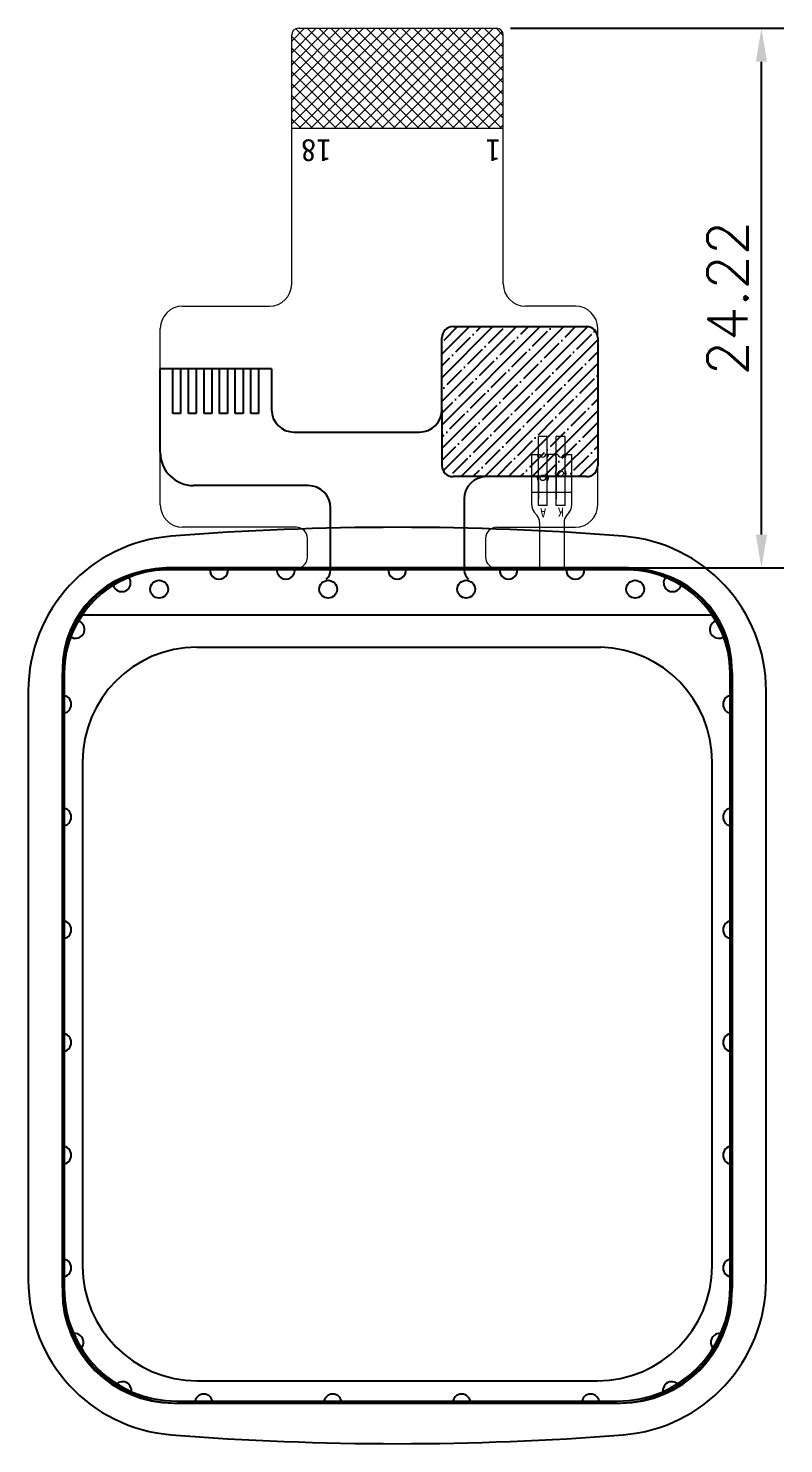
# Model space of a CAD drawing. Header units: millimetres. Extents: x -211 to 1637, y 270 to 770.
# Drawn here: x 61.2 to 95.1, y 543.4 to 606.9 of the extents above; entities that cross this region are included whole.
import ezdxf

# ---------------------------------------------------------------- set-up
doc = ezdxf.new("R2010")
doc.units = ezdxf.units.MM
for name, color, linetype in [('BZ', 210, 'Continuous'), ('DIM', 4, 'Continuous'), ('FPC', 5, 'Continuous')]:
    doc.layers.add(name, color=color, linetype=linetype)
doc.layers.add('DWG', color=7, linetype='Continuous', lineweight=18)
doc.styles.get("Standard").update_dxf_attribs({"font": 'txt', "bigfont": 'gbcbig.shx'})
doc.styles.add('宋体', font='')
doc.styles.get('宋体').set_extended_font_data('SimSun')
doc.dimstyles.new('ISO-25$0', dxfattribs={"dimtxt": 1.8, "dimasz": 1.5, "dimexe": 1, "dimexo": 0.625, "dimtad": 1, "dimdsep": 46, "dimtxsty": 'Standard', "dimcen": 2.5, "dimclrd": 3, "dimclre": 3, "dimclrt": 3, "dimadec": 0, "dimazin": 0, "dimtfac": 1, "dimtmove": 0, "dimatfit": 3, "dimfxl": 1, "dimarcsym": 0})

# ---------------------------------------------------------------- blocks, each defined once
blk = doc.blocks.new('*D44')
at = {"color": 3, "lineweight": -2}
for p, q in [((82.878, 606.894), (95.149, 606.894)), ((94.149, 584.169), (94.149, 605.394)), ((81.425, 582.669), (95.149, 582.669))]:
    blk.add_line(p, q, dxfattribs=at)
at = {"color": 3}
for points in [[(93.899, 605.394), (94.399, 605.394), (94.149, 606.894)], [(93.899, 584.169), (94.399, 584.169), (94.149, 582.669)]]:
    blk.add_solid(points, dxfattribs=at)
at = {"color": 3, "insert": (92.624, 594.782), "char_height": 1.8, "attachment_point": 5, "rotation": 90}
blk.add_mtext('24.22', dxfattribs=at)

msp = doc.modelspace()

# ---------------------------------------------------------------- hatches: boundary and pattern name
h = msp.add_hatch()
h.set_pattern_fill('ANSI35', color=256, scale=3, angle=180, style=0)
h.set_pattern_definition([(225, (545.7768, 698.68154), (0.5303301, -0.5303301), []), (225, (545.24645, 698.68154), (0.5303301, -0.5303301), [0.9375, -0.1875, 0, -0.1875])])
h.paths.add_polyline_path([(80.2996, 593.50165, 0.41421356), (79.7996, 593.00165), (79.7996, 589.76941), (79.7996, 587.26941, 0.41421356), (80.2996, 586.76941), (81.7996, 586.76941), (86.2996, 586.76941, 0.41421356), (86.7996, 587.26941), (86.7996, 593.00165, 0.41421356), (86.2996, 593.50165)])
at = {"layer": 'DWG'}
h = msp.add_hatch(dxfattribs=at)
h.set_pattern_fill('ANSI37', color=0, scale=3, angle=180, style=0)
h.set_pattern_definition([(225, (291.3886, 676.6918), (0.26516504, -0.26516504), []), (315, (291.3886, 676.6918), (0.26516504, 0.26516504), [])])
h.paths.add_polyline_path([(73.35315, 606.89429, 0.41421356), (73.05315, 606.59429), (73.05315, 602.39409), (82.55315, 602.39409), (82.55315, 606.59429, 0.41421356), (82.25315, 606.89429)])

# ---------------------------------------------------------------- linework, layer by layer
at = {"color": 6, "linetype": 'Continuous'}
for p, q in [((63.55654, 580.56941), (92.02653, 580.56941)), ((62.75554, 550.33541), (62.75554, 577.96941)), ((92.82754, 577.96941), (92.82754, 550.33541)), ((87.67754, 545.18541), (67.90554, 545.18541))]:
    msp.add_line(p, q, dxfattribs=at)
at = {"color": 3}
for p, q in [((68.79153, 579.11936), (86.94154, 579.11936)), ((63.6636, 573.96941), (63.6636, 551.33541)), ((91.9356, 551.33541), (91.9356, 573.96941)), ((68.8136, 546.18541), (86.7856, 546.18541))]:
    msp.add_line(p, q, dxfattribs=at)
at = {"color": 7, "linetype": 'Continuous'}
for p, q in [((61.22412, 577.14849), (61.22412, 550.70632)), ((94.35895, 550.70632), (94.35895, 577.14849))]:
    msp.add_line(p, q, dxfattribs=at)
for centre, radius, start, end in [((68.19154, 577.14849), 6.96742, 94.5206123, 180), ((77.79154, 455.72741), 128.76742, 85.4793877, 94.5206123), ((87.39154, 577.14849), 6.96742, 0, 85.4793877), ((68.19154, 550.70632), 6.96742, 180, 265.4793877), ((87.39154, 550.70632), 6.96742, 274.5206123, 0), ((77.79154, 672.12741), 128.76742, 265.4793877, 274.5206123)]:
    msp.add_arc(centre, radius, start, end, dxfattribs=at)
at = {"color": 6, "linetype": 'Continuous'}
for centre, radius, start, end in [((67.49201, 577.93359), 4.73661, 146.1874225, 179.5667309), ((88.09106, 577.93359), 4.73661, 0.4332691, 33.8125775), ((67.90554, 550.33541), 5.15, 180, 270), ((87.67754, 550.33541), 5.15, 270, 0)]:
    msp.add_arc(centre, radius, start, end, dxfattribs=at)
at = {"color": 3}
for centre, start, end in [((68.8136, 573.96941), 90.245537, 180), ((86.7856, 573.96941), 0, 88.2648481), ((68.8136, 551.33541), 180, 270), ((86.7856, 551.33541), 270, 0)]:
    msp.add_arc(centre, 5.15, start, end, dxfattribs=at)
at = {"layer": 'BZ'}
for p, q in [((67.25492, 582.61541), (88.32492, 582.61541)), ((62.75492, 578.11541), (62.75492, 550.18541)), ((92.82492, 578.11541), (92.82492, 550.18541)), ((67.75492, 545.18541), (87.82492, 545.18541))]:
    msp.add_line(p, q, dxfattribs=at)
for centre in [(67.09992, 581.71541), (74.68992, 581.71541), (80.88992, 581.71541), (88.47992, 581.71541)]:
    msp.add_circle(centre, 0.4, dxfattribs=at)
for centre, radius, start, end in [((67.25492, 578.11541), 4.5, 90, 180), ((69.78992, 582.56541), 0.4, 172.8192442, 7.1807558), ((72.78992, 582.56541), 0.4, 165.5224878, 14.4775122), ((77.78992, 582.56541), 0.4, 172.8192442, 7.1807558), ((82.78992, 582.56541), 0.4, 172.8192442, 7.1807558), ((85.78992, 582.56541), 0.4, 172.8192442, 7.1807558), ((88.32492, 578.11541), 4.5, 0, 90), ((65.4225, 582.00543), 0.4, 177.5053511, 52.9408465), ((90.15734, 582.00543), 0.4, 127.0591535, 2.4946489), ((63.34861, 579.91283), 0.4, 217.5735394, 93.0090348), ((92.23123, 579.91283), 0.4, 86.9909652, 322.4264606), ((62.75492, 576.55041), 0.4, 270, 90), ((92.82492, 576.55041), 0.4, 90, 270), ((62.75492, 571.49041), 0.4, 270, 90), ((92.82492, 571.49041), 0.4, 90, 270), ((62.75492, 566.43041), 0.4, 270, 90), ((92.82492, 566.43041), 0.4, 90, 270), ((62.75492, 561.37041), 0.4, 270, 90), ((92.82492, 561.37041), 0.4, 90, 270), ((62.75492, 556.31041), 0.4, 270, 90), ((92.82492, 556.31041), 0.4, 90, 270), ((62.75492, 551.25041), 0.4, 270, 90), ((92.82492, 551.25041), 0.4, 90, 270), ((67.75492, 550.18541), 5, 180, 270), ((87.82492, 550.18541), 5, 270, 0), ((63.29998, 547.91528), 0.4, 299.2946609, 114.7097753), ((92.27987, 547.91528), 0.4, 65.2902247, 240.7053391), ((65.45578, 545.74526), 0.4, 334.9303377, 150.3187439), ((90.12406, 545.74526), 0.4, 29.6812561, 205.0696623), ((69.10492, 545.18541), 0.4, 0, 180), ((74.89492, 545.18541), 0.4, 0, 180), ((80.68492, 545.18541), 0.4, 0, 180), ((86.47492, 545.18541), 0.4, 0, 180)]:
    msp.add_arc(centre, radius, start, end, dxfattribs=at)
at = {"layer": 'DIM', "color": 0}
for p, q in [((70.421, 582.66941), (67.40392, 582.66941)), ((88.17592, 582.66941), (70.421, 582.66941)), ((88.17592, 582.58941), (67.40392, 582.58941)), ((62.75392, 577.96941), (62.75392, 550.33541)), ((62.83392, 577.96941), (62.83392, 550.33541)), ((92.74592, 550.33541), (92.74592, 577.96941)), ((92.82592, 550.33541), (92.82592, 577.96941)), ((67.90392, 545.26541), (87.67592, 545.26541)), ((67.90392, 545.18541), (87.67592, 545.18541))]:
    msp.add_line(p, q, dxfattribs=at)
for centre, radius, start, end in [((67.49039, 577.93359), 4.73661, 91.0460524, 179.5667309), ((88.08945, 577.93359), 4.73661, 0.4332691, 88.9539476), ((67.49039, 577.93359), 4.65661, 91.0460524, 179.5667309), ((88.08945, 577.93359), 4.65661, 0.4332691, 88.9539476), ((67.90392, 550.33541), 5.15, 180, 270), ((67.90392, 550.33541), 5.07, 180, 270), ((87.67592, 550.33541), 5.15, 270, 0), ((87.67592, 550.33541), 5.07, 270, 0)]:
    msp.add_arc(centre, radius, start, end, dxfattribs=at)
at = {"layer": 'DWG', "color": 30, "lineweight": 0}
for p, q in [((73.35315, 606.89429), (82.25315, 606.89429)), ((73.05315, 595.42107), (73.05315, 606.59429)), ((82.55315, 595.42107), (82.55315, 606.59429)), ((68.15106, 594.42107), (72.05315, 594.42107)), ((85.79908, 594.42107), (83.55315, 594.42107)), ((67.15106, 585.50165), (67.15106, 593.42107)), ((86.79908, 585.50165), (86.79908, 593.42107)), ((84.13352, 585.46705), (84.13352, 588.56705)), ((84.53352, 585.46705), (84.53352, 588.56705)), ((84.93352, 585.46705), (84.93352, 588.56705)), ((85.33352, 585.46705), (85.33352, 588.56705)), ((84.53352, 585.46705), (84.13352, 585.46705)), ((85.33352, 585.46705), (84.93352, 585.46705)), ((73.2598, 584.50165), (68.15106, 584.50165)), ((73.7598, 583.15164), (73.7598, 584.00165)), ((81.7598, 584.00165), (81.7598, 583.15164)), ((82.2598, 584.50165), (85.79908, 584.50165))]:
    msp.add_line(p, q, dxfattribs=at)
at = {"layer": 'DWG', "color": 0}
msp.add_line((82.55315, 602.39409), (73.05315, 602.39409), dxfattribs=at)
at = {"layer": 'DWG', "color": 30, "lineweight": 0}
for points in [[(84.53352, 588.56705), (84.13352, 588.56705)], [(85.33352, 588.56705), (84.93352, 588.56705)]]:
    msp.add_lwpolyline(points, dxfattribs=at)
for centre, radius, start, end in [((73.35315, 606.59429), 0.3, 90, 180), ((82.25315, 606.59429), 0.3, 0, 90), ((72.05315, 595.42107), 1, 270, 0), ((83.55315, 595.42107), 1, 180, 270), ((68.15106, 593.42107), 1, 90, 180), ((85.79908, 593.42107), 1, 0, 90), ((68.15106, 585.50165), 1, 180, 270), ((85.79908, 585.50165), 1, 270, 0), ((73.2598, 584.00165), 0.5, 0, 90), ((82.2598, 584.00165), 0.5, 90, 180), ((73.2598, 583.15164), 0.5, 285.3203428, 0), ((82.2598, 583.15164), 0.5, 180, 254.6796572)]:
    msp.add_arc(centre, radius, start, end, dxfattribs=at)
at = {"layer": 'FPC', "color": 2}
for p, q in [((80.2996, 593.50165), (86.2996, 593.50165)), ((79.7996, 589.76941), (79.7996, 593.00165)), ((86.7996, 593.00165), (86.7996, 587.26941)), ((67.1496, 587.86941), (67.1496, 591.60165)), ((72.1496, 591.60165), (67.1496, 591.60165)), ((67.71654, 589.60165), (67.71654, 591.60165)), ((68.06654, 591.60165), (67.71654, 591.60165)), ((68.06654, 591.60165), (68.06654, 589.60165)), ((68.41654, 589.60165), (68.41654, 591.60165)), ((68.76654, 591.60165), (68.41654, 591.60165)), ((68.76654, 591.60165), (68.76654, 589.60165)), ((69.11654, 589.60165), (69.11654, 591.60165)), ((69.46654, 591.60165), (69.11654, 591.60165)), ((69.46654, 591.60165), (69.46654, 589.60165)), ((69.81654, 589.60165), (69.81654, 591.60165)), ((70.16654, 591.60165), (69.81654, 591.60165)), ((70.16654, 591.60165), (70.16654, 589.60165)), ((70.51654, 589.60165), (70.51654, 591.60165)), ((70.86654, 591.60165), (70.51654, 591.60165)), ((70.86654, 591.60165), (70.86654, 589.60165)), ((71.21654, 589.60165), (71.21654, 591.60165)), ((71.56654, 591.60165), (71.21654, 591.60165)), ((71.56654, 591.60165), (71.56654, 589.60165)), ((72.1496, 591.60165), (72.1496, 589.76941)), ((68.06654, 589.60165), (67.71654, 589.60165)), ((68.76654, 589.60165), (68.41654, 589.60165)), ((69.46654, 589.60165), (69.11654, 589.60165)), ((70.16654, 589.60165), (69.81654, 589.60165)), ((70.86654, 589.60165), (70.51654, 589.60165)), ((71.56654, 589.60165), (71.21654, 589.60165)), ((79.7996, 589.76941), (79.7996, 587.26941)), ((73.1496, 588.76941), (78.7996, 588.76941)), ((81.7996, 586.76941), (80.2996, 586.76941)), ((86.2996, 586.76941), (81.7996, 586.76941)), ((73.7996, 586.36941), (68.6496, 586.36941)), ((74.7996, 582.56941), (74.7996, 585.36941)), ((80.7996, 585.76941), (80.7996, 582.56941))]:
    msp.add_line(p, q, dxfattribs=at)
at = {"layer": 'FPC', "lineweight": 5}
for p, q in [((83.83352, 587.76705), (84.20852, 587.76705)), ((83.83352, 585.49672), (83.83352, 587.76705)), ((83.83352, 587.76705), (84.20852, 587.76705)), ((83.83352, 585.49672), (83.83352, 587.76705)), ((85.25852, 587.76705), (85.63352, 587.76705)), ((85.25852, 587.76705), (85.63352, 587.76705)), ((85.63352, 585.49672), (85.63352, 587.76705)), ((85.63352, 585.49672), (85.63352, 587.76705)), ((84.13352, 586.86705), (84.13352, 587.61705)), ((84.13352, 586.86705), (84.13352, 587.61705)), ((84.53352, 586.86705), (84.53352, 587.61705)), ((84.53352, 586.86705), (84.53352, 587.61705)), ((84.93352, 587.61705), (84.93352, 587.06705)), ((84.93352, 587.61705), (84.93352, 587.06705)), ((85.33352, 587.06705), (85.33352, 587.61705)), ((85.33352, 587.06705), (85.33352, 587.61705)), ((84.13352, 586.56705), (84.13352, 586.06705)), ((84.13352, 586.56705), (84.13352, 585.76705)), ((84.53352, 586.06705), (84.53352, 586.56705)), ((84.53352, 585.76705), (84.53352, 586.56705)), ((84.93352, 586.76705), (84.93352, 586.06705)), ((84.93352, 586.76705), (84.93352, 585.76705)), ((85.33352, 586.06705), (85.33352, 586.76705)), ((85.33352, 585.76705), (85.33352, 586.76705)), ((83.83352, 586.06705), (85.63352, 586.06705)), ((84.93352, 586.06705), (85.33352, 586.06705)), ((83.94579, 585.18101), (84.07141, 585.02674)), ((83.94579, 585.18101), (84.07141, 585.02674)), ((85.52125, 585.18101), (85.39563, 585.02674)), ((85.52125, 585.18101), (85.39563, 585.02674)), ((84.18369, 584.71103), (84.18369, 582.61941)), ((84.18369, 584.71103), (84.18369, 582.61941)), ((85.28335, 584.71103), (85.28335, 582.61941)), ((85.28335, 584.71103), (85.28335, 582.61941))]:
    msp.add_line(p, q, dxfattribs=at)
msp.add_lwpolyline([(85.00852, 587.76705), (84.45852, 587.76705)], dxfattribs=at)
at = {"layer": 'FPC', "lineweight": 5, "ltscale": 2}
msp.add_lwpolyline([(85.00852, 587.76705), (84.45852, 587.76705)], dxfattribs=at)
at = {"layer": 'FPC', "lineweight": 5}
for centre in [(84.33352, 586.71705), (84.33352, 586.71705), (85.13352, 586.91705), (85.13352, 586.91705)]:
    msp.add_circle(centre, 0.125, dxfattribs=at)
at = {"layer": 'FPC', "color": 2}
for centre, radius, start, end in [((80.2996, 593.00165), 0.5, 90, 180), ((86.2996, 593.00165), 0.5, 0, 90), ((73.1496, 589.76941), 1, 180, 270), ((78.7996, 589.76941), 1, 270, 0), ((68.6496, 587.86941), 1.5, 180, 270), ((80.2996, 587.26941), 0.5, 180, 270), ((86.2996, 587.26941), 0.5, 270, 0), ((81.7996, 585.76941), 1, 90, 180), ((73.7996, 585.36941), 1, 0, 90), ((74.2996, 582.56941), 0.5, 306.8698977, 0), ((81.2996, 582.56941), 0.5, 180, 233.1301023)]:
    msp.add_arc(centre, radius, start, end, dxfattribs=at)
at = {"layer": 'FPC', "lineweight": 5}
for centre, radius, start, end in [((84.33352, 587.76705), 0.25, 180, 216.8698976), ((84.33352, 587.76705), 0.25, 180, 216.8698976), ((84.33352, 587.76705), 0.125, 180, 360), ((84.33352, 587.76705), 0.125, 180, 360), ((84.33352, 587.76705), 0.25, 323.1301024, 360), ((84.33352, 587.76705), 0.25, 323.1301024, 360), ((85.13352, 587.76705), 0.25, 180, 216.8698976), ((85.13352, 587.76705), 0.25, 180, 216.8698976), ((85.13352, 587.76705), 0.125, 180, 360), ((85.13352, 587.76705), 0.125, 180, 360), ((85.13352, 587.76705), 0.25, 323.1301024, 360), ((85.13352, 587.76705), 0.25, 323.1301024, 360), ((85.13352, 586.91705), 0.25, 143.1301024, 216.8698976), ((85.13352, 586.91705), 0.25, 143.1301024, 216.8698976), ((85.13352, 586.91705), 0.25, 323.1301024, 36.8698976), ((85.13352, 586.91705), 0.25, 323.1301024, 36.8698976), ((84.33352, 586.71705), 0.25, 143.1301024, 216.8698976), ((84.33352, 586.71705), 0.25, 143.1301024, 216.8698976), ((84.33352, 586.71705), 0.25, 323.1301024, 36.8698976), ((84.33352, 586.71705), 0.25, 323.1301024, 36.8698976), ((84.33352, 585.49672), 0.5, 180, 219.1538861), ((85.13352, 585.49672), 0.5, 320.8461139, 360), ((83.68369, 584.71103), 0.5, 360, 39.1538861), ((85.78335, 584.71103), 0.5, 140.8461139, 180)]:
    msp.add_arc(centre, radius, start, end, dxfattribs=at)

# ---------------------------------------------------------------- texts
at = {"char_height": 1, "width": 1.486908, "attachment_point": 3, "rotation": 180, "style": '宋体'}
for s, insert in [('18', (73.46961, 600.90531)), ('1', (81.75542, 600.91371))]:
    msp.add_mtext(s, dxfattribs=dict(at, insert=insert))
at = {"layer": 'DWG', "color": 30, "lineweight": 0, "style": '宋体'}
for s, p in [('A', (84.48394, 585.35206)), ('K', (85.27882, 585.37698))]:
    msp.add_text(s, height=0.4066, rotation=180, dxfattribs=at).set_placement(p)

# ---------------------------------------------------------------- dimensions: what is measured, and where the dimension line sits
dim = msp.add_linear_dim(base=(94.14927, 606.89429), p1=(80.7996, 582.66941), p2=(82.25315, 606.89429), angle=270, dimstyle='ISO-25$0')
dim.commit()
dim.dimension.update_dxf_attribs({"geometry": '*D44', "text_midpoint": (94.14927, 594.78185), "dimtype": 160})

doc.saveas('drawing.dxf')
